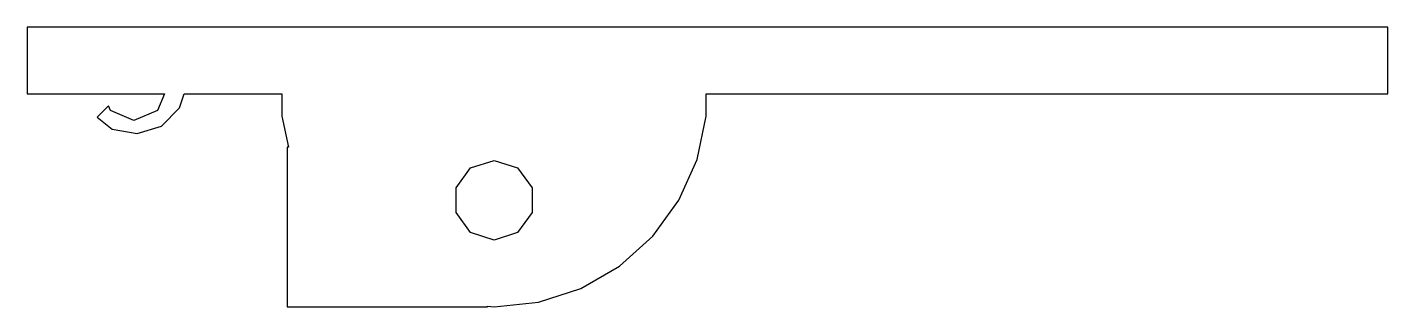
# Model space of a CAD drawing. Header units: metres. Extents: x 0 to 102, y 104 to 125.
import ezdxf

# ---------------------------------------------------------------- set-up
doc = ezdxf.new("R2010")
doc.units = ezdxf.units.M

msp = doc.modelspace()

# ---------------------------------------------------------------- linework, layer by layer
for p, q in [((102, 125), (0, 125)), ((0, 125), (0, 120)), ((102, 120), (102, 125)), ((0, 120), (10.2929, 120)), ((10.2929, 120), (9.76776, 118.732)), ((11.4231, 118.931), (11.7563, 120)), ((11.7563, 120), (19.0876, 120)), ((19.0876, 120), (19.0876, 118.328)), ((50.9123, 118.328), (50.9123, 120)), ((50.9123, 120), (102, 120)), ((6.08578, 119.086), (5.23358, 118.234)), ((6.23222, 118.732), (6.08578, 119.086)), ((8, 118), (6.23222, 118.732)), ((9.76776, 118.732), (8, 118)), ((10.0694, 117.577), (11.4231, 118.931)), ((19.0876, 118.328), (19.5824, 116)), ((50.2169, 115.056), (50.9123, 118.328)), ((5.23358, 118.234), (6.35834, 117.352)), ((6.35834, 117.352), (8.2415, 117.007)), ((8.2415, 117.007), (10.0694, 117.577)), ((19.5824, 116), (19.5, 116)), ((19.5, 116), (19.5, 104)), ((32.1468, 112.927), (33.2366, 114.427)), ((33.2366, 114.427), (35, 115)), ((35, 115), (36.7634, 114.427)), ((36.7634, 114.427), (37.8532, 112.927)), ((48.8564, 112), (50.2169, 115.056)), ((32.1468, 111.073), (32.1468, 112.927)), ((37.8532, 112.927), (37.8532, 111.073)), ((46.8903, 109.294), (48.8564, 112)), ((33.2366, 109.573), (32.1468, 111.073)), ((37.8532, 111.073), (36.7634, 109.573)), ((35, 109), (33.2366, 109.573)), ((36.7634, 109.573), (35, 109)), ((44.4046, 107.056), (46.8903, 109.294)), ((41.5078, 105.383), (44.4046, 107.056)), ((38.3266, 104.35), (41.5078, 105.383)), ((34.5, 104.053), (35, 104)), ((34.5, 104), (34.5, 104.053)), ((35, 104), (38.3266, 104.35)), ((19.5, 104), (34.5, 104))]:
    msp.add_line(p, q)

doc.saveas('drawing.dxf')
